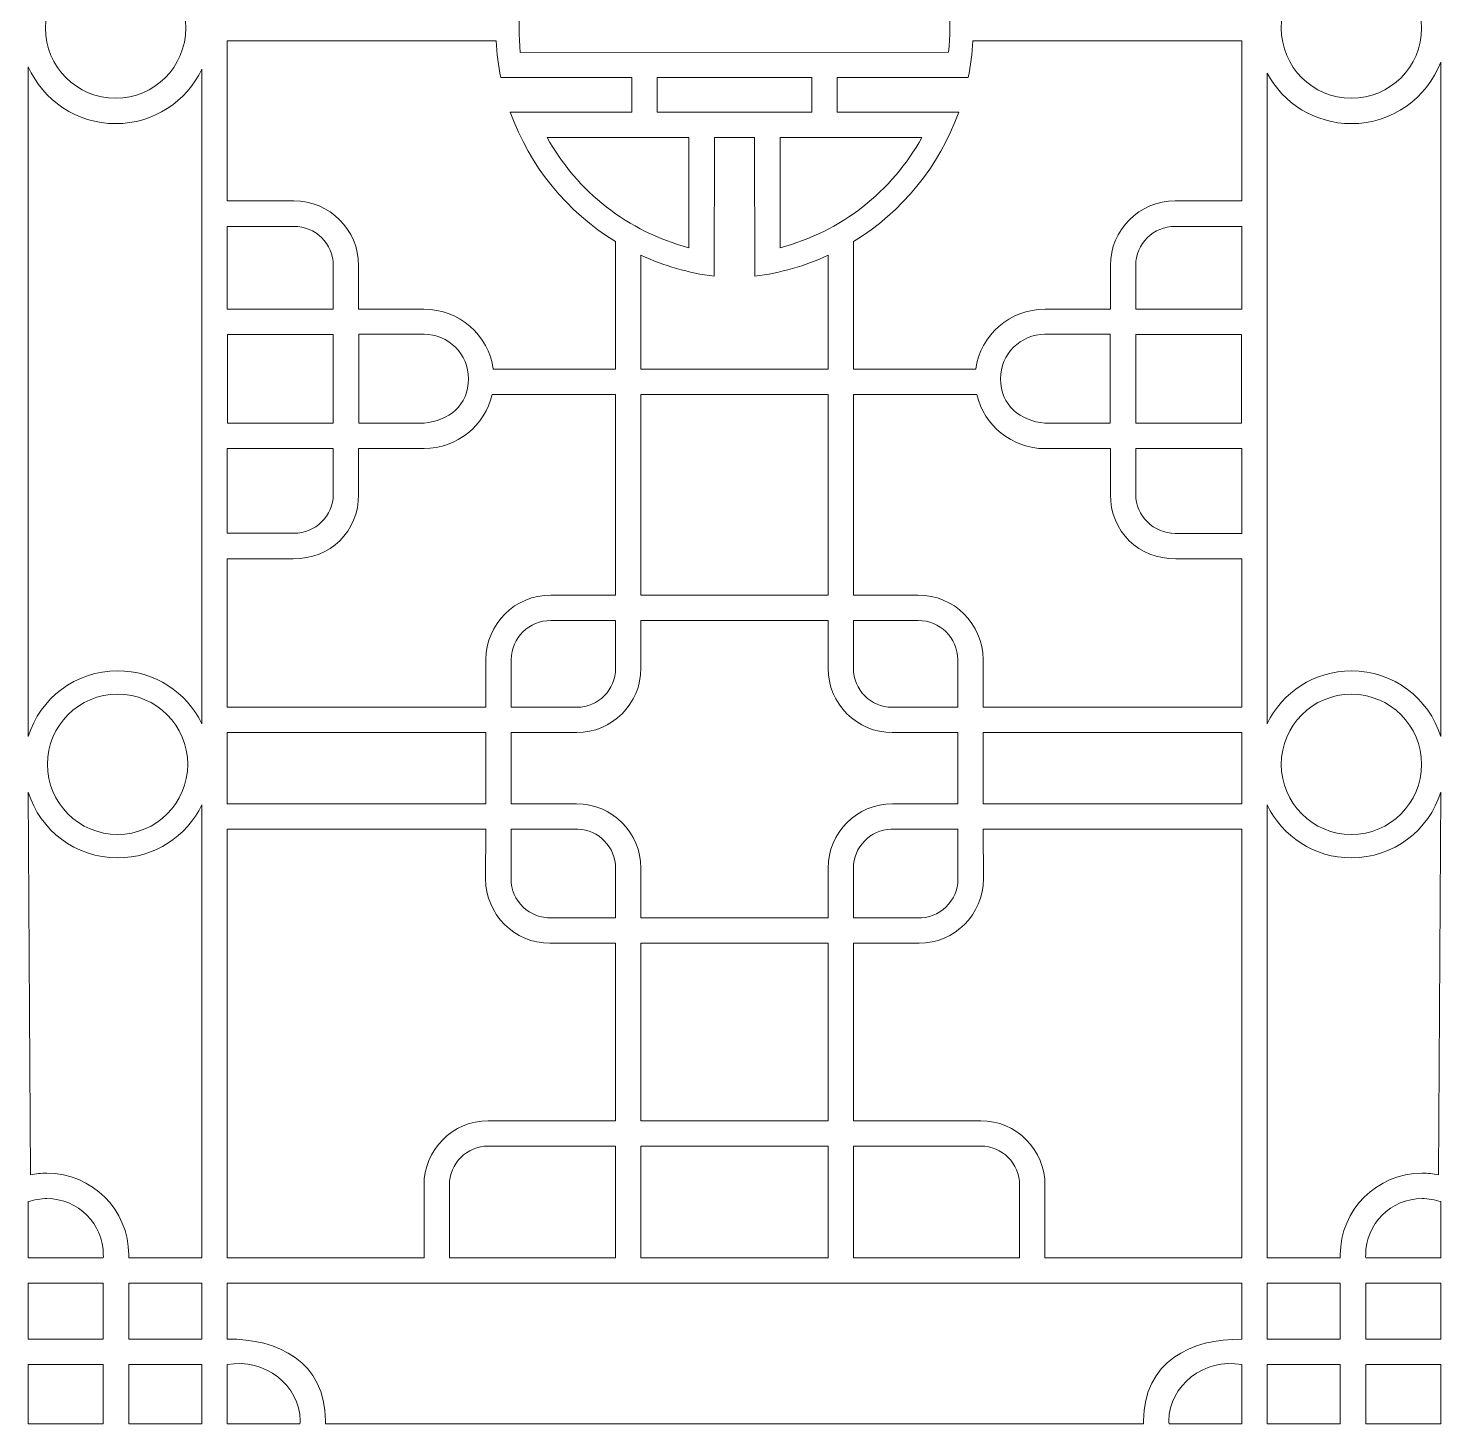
# Model space of a CAD drawing. Header units: centimetres. Extents: x -73 to 202, y -95 to 130.
# Drawn here: x 101.6 to 201.7, y -95.3 to 3.7 of the extents above; entities that cross this region are included whole.
import ezdxf

# ---------------------------------------------------------------- set-up
doc = ezdxf.new("R2010")
doc.units = ezdxf.units.CM
doc.header["$MEASUREMENT"] = 0
doc.layers.add('layer 1', color=7, linetype='Continuous')

msp = doc.modelspace()

# ---------------------------------------------------------------- linework, layer by layer
at = {"layer": 'layer 1', "color": 230, "lineweight": 9}
for points in [[(115.70559, -24.3439), (123.21333, -24.3439), (123.21333, -18.04522), (115.70559, -18.04522), (115.70559, -24.3439)], [(115.69776, -51.33117), (134.0364, -51.33117), (134.0364, -46.28251), (115.69776, -46.28251), (115.69776, -51.33117)], [(101.5877, -89.27902), (106.91046, -89.27902), (106.91046, -85.32376), (101.5877, -85.32376), (101.5877, -89.27902)], [(108.71166, -89.27783), (113.8982, -89.27783), (113.8982, -85.32429), (108.71166, -85.32429), (108.71166, -89.27783)], [(101.58818, -95.27931), (106.91108, -95.27931), (106.91108, -91.07943), (101.58818, -91.07943), (101.58818, -95.27931)], [(108.71126, -95.27963), (113.898, -95.27963), (113.898, -91.07727), (108.71126, -91.07727), (108.71126, -95.27963)]]:
    msp.add_lwpolyline(points, close=True, dxfattribs=at)
for centre, ratio in [((107.7829, 3.66547), 0.99999799), ((195.4129, 3.66547), 0.99999799), ((107.92198, -48.52993), 1), ((195.4129, -48.53153), 0.99999799)]:
    msp.add_ellipse(centre, major_axis=(0, 4.97401), ratio=ratio, dxfattribs=at)
for points, knots in [([(166.84967, 1.9495), (166.96825, 3.08234), (166.96553, 4.22845), (166.84509, 5.36099), (166.84509, 5.36099), (166.84509, 5.36099), (136.48227, 5.35939), (136.48227, 5.35939), (136.48227, 5.35939), (136.36182, 4.22668), (136.36005, 3.0808), (136.47863, 1.9479), (136.47863, 1.9479), (136.47863, 1.9479), (166.84967, 1.9495), (166.84967, 1.9495)], [0, 0, 0, 0, 0.2, 0.2, 0.2, 0.2, 0.4, 0.4, 0.4, 0.4, 0.6, 0.6, 0.6, 0.6, 1, 1, 1, 1]), ([(134.76297, 2.75546), (134.80795, 1.87111), (134.91774, 1.00384), (135.08763, 0.1583), (135.08763, 0.1583), (135.08763, 0.1583), (144.38833, 0.17232), (144.38833, 0.17232), (144.38833, 0.17232), (144.38833, 0.17232), (144.38833, -2.28851), (144.38833, -2.28851), (144.38833, -2.28851), (144.38833, -2.28851), (135.76587, -2.2883), (135.76587, -2.2883), (135.76587, -2.2883), (137.13809, -6.13564), (139.80128, -9.37063), (143.23363, -11.47138), (143.23363, -11.47138), (143.23363, -11.47138), (143.23363, -20.5059), (143.23363, -20.5059), (143.23363, -20.5059), (143.23363, -20.5059), (134.56026, -20.5059), (134.56026, -20.5059), (134.56026, -20.5059), (134.22728, -18.09409), (132.15186, -16.26145), (129.64866, -16.26145), (129.64866, -16.26145), (129.64866, -16.26145), (125.01347, -16.26127), (125.01347, -16.26127), (125.01347, -16.26127), (125.01347, -16.26127), (125.01319, -13.15318), (125.01319, -13.15318), (125.01319, -13.15318), (125.01319, -10.63831), (122.94499, -8.57651), (120.43101, -8.5889), (120.43101, -8.5889), (120.43101, -8.5889), (115.69816, -8.5899), (115.69816, -8.5899), (115.69816, -8.5899), (115.69816, -8.5899), (115.69641, 2.75546), (115.69641, 2.75546), (115.69641, 2.75546), (115.69641, 2.75546), (134.76297, 2.75546), (134.76297, 2.75546)], [0, 0, 0, 0, 0.066666667, 0.066666667, 0.066666667, 0.066666667, 0.133333333, 0.133333333, 0.133333333, 0.133333333, 0.2, 0.2, 0.2, 0.2, 0.266666667, 0.266666667, 0.266666667, 0.266666667, 0.333333333, 0.333333333, 0.333333333, 0.333333333, 0.4, 0.4, 0.4, 0.4, 0.466666667, 0.466666667, 0.466666667, 0.466666667, 0.533333333, 0.533333333, 0.533333333, 0.533333333, 0.6, 0.6, 0.6, 0.6, 0.666666667, 0.666666667, 0.666666667, 0.666666667, 0.733333333, 0.733333333, 0.733333333, 0.733333333, 0.8, 0.8, 0.8, 0.8, 0.866666667, 0.866666667, 0.866666667, 0.866666667, 1, 1, 1, 1]), ([(187.63496, 2.75546), (187.63496, 2.75546), (168.57196, 2.75548), (168.57196, 2.75548), (168.57196, 2.75548), (168.52703, 1.87059), (168.41724, 1.00275), (168.24725, 0.1567), (168.24725, 0.1567), (168.24725, 0.1567), (158.94655, 0.17072), (158.94655, 0.17072), (158.94655, 0.17072), (158.94655, 0.17072), (158.94655, -2.29011), (158.94655, -2.29011), (158.94655, -2.29011), (158.94655, -2.29011), (167.56901, -2.2899), (167.56901, -2.2899), (167.56901, -2.2899), (166.19679, -6.13724), (163.5336, -9.37223), (160.10125, -11.47298), (160.10125, -11.47298), (160.10125, -11.47298), (160.10125, -20.5075), (160.10125, -20.5075), (160.10125, -20.5075), (160.10125, -20.5075), (168.77462, -20.5075), (168.77462, -20.5075), (168.77462, -20.5075), (169.1076, -18.09569), (171.18302, -16.26305), (173.68622, -16.26305), (173.68622, -16.26305), (173.68622, -16.26305), (178.32141, -16.26287), (178.32141, -16.26287), (178.32141, -16.26287), (178.32141, -16.26287), (178.32169, -13.15478), (178.32169, -13.15478), (178.32169, -13.15478), (178.32169, -10.63991), (180.38989, -8.57811), (182.90387, -8.5905), (182.90387, -8.5905), (182.90387, -8.5905), (187.63672, -8.5915), (187.63672, -8.5915), (187.63672, -8.5915), (187.63672, -8.5915), (187.63496, 2.75546), (187.63496, 2.75546)], [0, 0, 0, 0, 0.066666667, 0.066666667, 0.066666667, 0.066666667, 0.133333333, 0.133333333, 0.133333333, 0.133333333, 0.2, 0.2, 0.2, 0.2, 0.266666667, 0.266666667, 0.266666667, 0.266666667, 0.333333333, 0.333333333, 0.333333333, 0.333333333, 0.4, 0.4, 0.4, 0.4, 0.466666667, 0.466666667, 0.466666667, 0.466666667, 0.533333333, 0.533333333, 0.533333333, 0.533333333, 0.6, 0.6, 0.6, 0.6, 0.666666667, 0.666666667, 0.666666667, 0.666666667, 0.733333333, 0.733333333, 0.733333333, 0.733333333, 0.8, 0.8, 0.8, 0.8, 0.866666667, 0.866666667, 0.866666667, 0.866666667, 1, 1, 1, 1]), ([(189.4369, 0.47254), (189.4369, 0.47254), (189.43666, -45.65298), (189.43666, -45.65298), (189.43666, -45.65298), (190.5086, -43.43211), (192.78215, -41.8995), (195.4129, -41.8995), (195.4129, -41.8995), (198.38838, -41.8995), (200.90686, -43.86008), (201.74669, -46.55957), (201.74669, -46.55957), (201.74669, -46.55957), (201.7466, 1.25848), (201.7466, 1.25848), (201.7466, 1.25848), (200.7757, -1.29415), (198.30576, -3.10853), (195.4129, -3.10853), (195.4129, -3.10853), (192.82668, -3.10853), (190.5782, -1.65878), (189.4369, 0.47254)], [0, 0, 0, 0, 0.142857143, 0.142857143, 0.142857143, 0.142857143, 0.285714286, 0.285714286, 0.285714286, 0.285714286, 0.428571429, 0.428571429, 0.428571429, 0.428571429, 0.571428571, 0.571428571, 0.571428571, 0.571428571, 0.714285714, 0.714285714, 0.714285714, 0.714285714, 1, 1, 1, 1]), ([(113.89772, 0.74758), (113.89772, 0.74758), (113.89822, -45.65138), (113.89822, -45.65138), (113.89822, -45.65138), (112.82628, -43.43051), (110.55273, -41.8979), (107.92198, -41.8979), (107.92198, -41.8979), (104.9465, -41.8979), (102.42802, -43.85848), (101.58819, -46.55797), (101.58819, -46.55797), (101.58819, -46.55797), (101.58818, 0.92087), (101.58818, 0.92087), (101.58818, 0.92087), (102.64162, -1.45266), (105.01929, -3.10853), (107.7829, -3.10853), (107.7829, -3.10853), (110.47875, -3.10853), (112.80731, -1.53285), (113.89772, 0.74758)], [0, 0, 0, 0, 0.142857143, 0.142857143, 0.142857143, 0.142857143, 0.285714286, 0.285714286, 0.285714286, 0.285714286, 0.428571429, 0.428571429, 0.428571429, 0.428571429, 0.571428571, 0.571428571, 0.571428571, 0.571428571, 0.714285714, 0.714285714, 0.714285714, 0.714285714, 1, 1, 1, 1]), ([(146.18833, -2.28851), (146.18833, -2.28851), (146.18833, 0.1692), (146.18833, 0.1692), (146.18833, 0.1692), (146.18833, 0.1692), (157.14655, 0.1676), (157.14655, 0.1676), (157.14655, 0.1676), (157.14655, 0.1676), (157.14655, -2.29011), (157.14655, -2.29011), (157.14655, -2.29011), (157.14655, -2.29011), (146.18833, -2.28851), (146.18833, -2.28851)], [0, 0, 0, 0, 0.2, 0.2, 0.2, 0.2, 0.4, 0.4, 0.4, 0.4, 0.6, 0.6, 0.6, 0.6, 1, 1, 1, 1]), ([(138.38244, -4.08065), (140.49118, -7.9069), (144.11155, -10.78197), (148.43879, -11.9018), (148.43879, -11.9018), (148.43879, -11.9018), (148.4388, -4.08624), (148.4388, -4.08624), (148.4388, -4.08624), (148.4388, -4.08624), (138.38244, -4.08065), (138.38244, -4.08065)], [0, 0, 0, 0, 0.25, 0.25, 0.25, 0.25, 0.5, 0.5, 0.5, 0.5, 1, 1, 1, 1]), ([(145.03352, -20.50839), (145.03352, -20.50839), (145.02972, -12.4332), (145.02972, -12.4332), (145.02972, -12.4332), (146.6482, -13.18342), (148.39872, -13.69682), (150.23675, -13.92885), (150.23675, -13.92885), (150.23675, -13.92885), (150.23879, -4.08726), (150.23879, -4.08726), (150.23879, -4.08726), (150.23879, -4.08726), (153.09626, -4.08886), (153.09626, -4.08886), (153.09626, -4.08886), (153.09626, -4.08886), (153.09813, -13.93045), (153.09813, -13.93045), (153.09813, -13.93045), (154.93616, -13.69842), (156.68668, -13.18502), (158.30516, -12.4348), (158.30516, -12.4348), (158.30516, -12.4348), (158.30136, -20.50999), (158.30136, -20.50999), (158.30136, -20.50999), (158.30136, -20.50999), (145.03352, -20.50839), (145.03352, -20.50839)], [0, 0, 0, 0, 0.111111111, 0.111111111, 0.111111111, 0.111111111, 0.222222222, 0.222222222, 0.222222222, 0.222222222, 0.333333333, 0.333333333, 0.333333333, 0.333333333, 0.444444444, 0.444444444, 0.444444444, 0.444444444, 0.555555556, 0.555555556, 0.555555556, 0.555555556, 0.666666667, 0.666666667, 0.666666667, 0.666666667, 0.777777778, 0.777777778, 0.777777778, 0.777777778, 1, 1, 1, 1]), ([(164.95244, -4.08225), (164.95244, -4.08225), (154.89609, -4.08784), (154.89609, -4.08784), (154.89609, -4.08784), (154.89609, -4.08784), (154.89527, -11.90461), (154.89527, -11.90461), (154.89527, -11.90461), (159.22251, -10.78478), (162.8437, -7.9085), (164.95244, -4.08225)], [0, 0, 0, 0, 0.25, 0.25, 0.25, 0.25, 0.5, 0.5, 0.5, 0.5, 1, 1, 1, 1]), ([(120.43072, -10.3886), (120.43072, -10.3886), (115.69816, -10.3886), (115.69816, -10.3886), (115.69816, -10.3886), (115.69816, -10.3886), (115.69816, -16.26199), (115.69816, -16.26199), (115.69816, -16.26199), (115.69816, -16.26199), (123.21309, -16.26199), (123.21309, -16.26199), (123.21309, -16.26199), (123.21309, -16.26199), (123.21319, -13.15318), (123.21319, -13.15318), (123.21319, -13.15318), (123.21319, -11.62794), (121.95556, -10.37544), (120.43072, -10.3886)], [0, 0, 0, 0, 0.166666667, 0.166666667, 0.166666667, 0.166666667, 0.333333333, 0.333333333, 0.333333333, 0.333333333, 0.5, 0.5, 0.5, 0.5, 0.666666667, 0.666666667, 0.666666667, 0.666666667, 1, 1, 1, 1]), ([(182.90416, -10.3902), (182.90416, -10.3902), (187.63672, -10.3902), (187.63672, -10.3902), (187.63672, -10.3902), (187.63672, -10.3902), (187.63672, -16.26359), (187.63672, -16.26359), (187.63672, -16.26359), (187.63672, -16.26359), (180.12179, -16.26359), (180.12179, -16.26359), (180.12179, -16.26359), (180.12179, -16.26359), (180.12169, -13.15478), (180.12169, -13.15478), (180.12169, -13.15478), (180.12169, -11.62954), (181.37932, -10.37704), (182.90416, -10.3902)], [0, 0, 0, 0, 0.166666667, 0.166666667, 0.166666667, 0.166666667, 0.333333333, 0.333333333, 0.333333333, 0.333333333, 0.5, 0.5, 0.5, 0.5, 0.666666667, 0.666666667, 0.666666667, 0.666666667, 1, 1, 1, 1]), ([(129.652, -18.04251), (129.652, -18.04251), (125.01887, -18.04251), (125.01887, -18.04251), (125.01887, -18.04251), (125.01887, -18.04251), (125.01887, -24.34441), (125.01887, -24.34441), (125.01887, -24.34441), (125.01887, -24.34441), (129.65204, -24.34368), (129.65204, -24.34368), (129.65204, -24.34368), (131.39736, -24.17125), (132.80722, -23.08289), (132.80722, -21.1913), (132.80722, -21.1913), (132.80722, -19.4502), (131.39311, -18.04251), (129.652, -18.04251)], [0, 0, 0, 0, 0.166666667, 0.166666667, 0.166666667, 0.166666667, 0.333333333, 0.333333333, 0.333333333, 0.333333333, 0.5, 0.5, 0.5, 0.5, 0.666666667, 0.666666667, 0.666666667, 0.666666667, 1, 1, 1, 1]), ([(173.68288, -18.04411), (173.68288, -18.04411), (178.31601, -18.04411), (178.31601, -18.04411), (178.31601, -18.04411), (178.31601, -18.04411), (178.31601, -24.34601), (178.31601, -24.34601), (178.31601, -24.34601), (178.31601, -24.34601), (173.68284, -24.34528), (173.68284, -24.34528), (173.68284, -24.34528), (171.93752, -24.17285), (170.52766, -23.08449), (170.52766, -21.1929), (170.52766, -21.1929), (170.52766, -19.4518), (171.94177, -18.04411), (173.68288, -18.04411)], [0, 0, 0, 0, 0.166666667, 0.166666667, 0.166666667, 0.166666667, 0.333333333, 0.333333333, 0.333333333, 0.333333333, 0.5, 0.5, 0.5, 0.5, 0.666666667, 0.666666667, 0.666666667, 0.666666667, 1, 1, 1, 1]), ([(187.62929, -24.3455), (187.62929, -24.3455), (180.12154, -24.3455), (180.12154, -24.3455), (180.12154, -24.3455), (180.12154, -24.3455), (180.12154, -18.0468), (180.12154, -18.0468), (180.12154, -18.0468), (180.12154, -18.0468), (187.62929, -18.0468), (187.62929, -18.0468), (187.62929, -18.0468), (187.62929, -18.0468), (187.62929, -24.3455), (187.62929, -24.3455)], [0, 0, 0, 0, 0.2, 0.2, 0.2, 0.2, 0.4, 0.4, 0.4, 0.4, 0.6, 0.6, 0.6, 0.6, 1, 1, 1, 1]), ([(143.23363, -36.53686), (143.23363, -36.53686), (138.64639, -36.53686), (138.64639, -36.53686), (138.64639, -36.53686), (136.12248, -36.50949), (134.0357, -38.57563), (134.0357, -41.09801), (134.0357, -41.09801), (134.0357, -41.09801), (134.03683, -44.48181), (134.03683, -44.48181), (134.03683, -44.48181), (134.03683, -44.48181), (115.69818, -44.48181), (115.69818, -44.48181), (115.69818, -44.48181), (115.69818, -44.48181), (115.69818, -33.95384), (115.69818, -33.95384), (115.69818, -33.95384), (115.69818, -33.95384), (120.37336, -33.9521), (120.37336, -33.9521), (120.37336, -33.9521), (122.99594, -33.98204), (125.01529, -32.04358), (125.01529, -29.39433), (125.01529, -29.39433), (125.01529, -29.39433), (125.01529, -26.14475), (125.01529, -26.14475), (125.01529, -26.14475), (125.01529, -26.14475), (129.65201, -26.14475), (129.65201, -26.14475), (129.65201, -26.14475), (132.00309, -26.14475), (133.97425, -24.50539), (134.48078, -22.3079), (134.48078, -22.3079), (134.48078, -22.3079), (143.23363, -22.30986), (143.23363, -22.30986), (143.23363, -22.30986), (143.23363, -22.30986), (143.23363, -36.53686), (143.23363, -36.53686)], [0, 0, 0, 0, 0.076923077, 0.076923077, 0.076923077, 0.076923077, 0.153846154, 0.153846154, 0.153846154, 0.153846154, 0.230769231, 0.230769231, 0.230769231, 0.230769231, 0.307692308, 0.307692308, 0.307692308, 0.307692308, 0.384615385, 0.384615385, 0.384615385, 0.384615385, 0.461538462, 0.461538462, 0.461538462, 0.461538462, 0.538461538, 0.538461538, 0.538461538, 0.538461538, 0.615384615, 0.615384615, 0.615384615, 0.615384615, 0.692307692, 0.692307692, 0.692307692, 0.692307692, 0.769230769, 0.769230769, 0.769230769, 0.769230769, 0.846153846, 0.846153846, 0.846153846, 0.846153846, 1, 1, 1, 1]), ([(158.30265, -36.53792), (158.30265, -36.53792), (158.30265, -22.31043), (158.30265, -22.31043), (158.30265, -22.31043), (158.30265, -22.31043), (145.03223, -22.30883), (145.03223, -22.30883), (145.03223, -22.30883), (145.03223, -22.30883), (145.03223, -36.53632), (145.03223, -36.53632), (145.03223, -36.53632), (145.03223, -36.53632), (158.30265, -36.53792), (158.30265, -36.53792)], [0, 0, 0, 0, 0.2, 0.2, 0.2, 0.2, 0.4, 0.4, 0.4, 0.4, 0.6, 0.6, 0.6, 0.6, 1, 1, 1, 1]), ([(160.10125, -36.53846), (160.10125, -36.53846), (164.68849, -36.53846), (164.68849, -36.53846), (164.68849, -36.53846), (167.2124, -36.51109), (169.29918, -38.57723), (169.29918, -41.09961), (169.29918, -41.09961), (169.29918, -41.09961), (169.29805, -44.48341), (169.29805, -44.48341), (169.29805, -44.48341), (169.29805, -44.48341), (187.6367, -44.48341), (187.6367, -44.48341), (187.6367, -44.48341), (187.6367, -44.48341), (187.6367, -33.95544), (187.6367, -33.95544), (187.6367, -33.95544), (187.6367, -33.95544), (182.96152, -33.9537), (182.96152, -33.9537), (182.96152, -33.9537), (180.33894, -33.98364), (178.31959, -32.04518), (178.31959, -29.39593), (178.31959, -29.39593), (178.31959, -29.39593), (178.31959, -26.14635), (178.31959, -26.14635), (178.31959, -26.14635), (178.31959, -26.14635), (173.68287, -26.14635), (173.68287, -26.14635), (173.68287, -26.14635), (171.33179, -26.14635), (169.36063, -24.50699), (168.8541, -22.3095), (168.8541, -22.3095), (168.8541, -22.3095), (160.10125, -22.31146), (160.10125, -22.31146), (160.10125, -22.31146), (160.10125, -22.31146), (160.10125, -36.53846), (160.10125, -36.53846)], [0, 0, 0, 0, 0.076923077, 0.076923077, 0.076923077, 0.076923077, 0.153846154, 0.153846154, 0.153846154, 0.153846154, 0.230769231, 0.230769231, 0.230769231, 0.230769231, 0.307692308, 0.307692308, 0.307692308, 0.307692308, 0.384615385, 0.384615385, 0.384615385, 0.384615385, 0.461538462, 0.461538462, 0.461538462, 0.461538462, 0.538461538, 0.538461538, 0.538461538, 0.538461538, 0.615384615, 0.615384615, 0.615384615, 0.615384615, 0.692307692, 0.692307692, 0.692307692, 0.692307692, 0.769230769, 0.769230769, 0.769230769, 0.769230769, 0.846153846, 0.846153846, 0.846153846, 0.846153846, 1, 1, 1, 1]), ([(123.21387, -29.39435), (123.21387, -29.39435), (123.21387, -26.14376), (123.21387, -26.14376), (123.21387, -26.14376), (123.21387, -26.14376), (115.69805, -26.14376), (115.69805, -26.14376), (115.69805, -26.14376), (115.69805, -26.14376), (115.69805, -32.15242), (115.69805, -32.15242), (115.69805, -32.15242), (115.69805, -32.15242), (120.4286, -32.15242), (120.4286, -32.15242), (120.4286, -32.15242), (121.9516, -32.15242), (123.21387, -30.91734), (123.21387, -29.39435)], [0, 0, 0, 0, 0.166666667, 0.166666667, 0.166666667, 0.166666667, 0.333333333, 0.333333333, 0.333333333, 0.333333333, 0.5, 0.5, 0.5, 0.5, 0.666666667, 0.666666667, 0.666666667, 0.666666667, 1, 1, 1, 1]), ([(180.12101, -29.39595), (180.12101, -29.39595), (180.12101, -26.14536), (180.12101, -26.14536), (180.12101, -26.14536), (180.12101, -26.14536), (187.63683, -26.14536), (187.63683, -26.14536), (187.63683, -26.14536), (187.63683, -26.14536), (187.63683, -32.15402), (187.63683, -32.15402), (187.63683, -32.15402), (187.63683, -32.15402), (182.90628, -32.15402), (182.90628, -32.15402), (182.90628, -32.15402), (181.38328, -32.15402), (180.12101, -30.91894), (180.12101, -29.39595)], [0, 0, 0, 0, 0.166666667, 0.166666667, 0.166666667, 0.166666667, 0.333333333, 0.333333333, 0.333333333, 0.333333333, 0.5, 0.5, 0.5, 0.5, 0.666666667, 0.666666667, 0.666666667, 0.666666667, 1, 1, 1, 1]), ([(138.64638, -38.33592), (138.64638, -38.33592), (143.2331, -38.33592), (143.2331, -38.33592), (143.2331, -38.33592), (143.2331, -38.33592), (143.23435, -41.72371), (143.23435, -41.72371), (143.23435, -41.72371), (143.23435, -43.2467), (142.01315, -44.48181), (140.49015, -44.48181), (140.49015, -44.48181), (140.49015, -44.48181), (135.8357, -44.48181), (135.8357, -44.48181), (135.8357, -44.48181), (135.8357, -44.48181), (135.83571, -41.10116), (135.83571, -41.10116), (135.83571, -41.10116), (135.83571, -39.56917), (137.11506, -38.30794), (138.64638, -38.33592)], [0, 0, 0, 0, 0.142857143, 0.142857143, 0.142857143, 0.142857143, 0.285714286, 0.285714286, 0.285714286, 0.285714286, 0.428571429, 0.428571429, 0.428571429, 0.428571429, 0.571428571, 0.571428571, 0.571428571, 0.571428571, 0.714285714, 0.714285714, 0.714285714, 0.714285714, 1, 1, 1, 1]), ([(145.03393, -59.41334), (145.03393, -59.41334), (145.03316, -55.88961), (145.03316, -55.88961), (145.03316, -55.88961), (145.03316, -53.37266), (142.992, -51.3315), (140.47506, -51.3315), (140.47506, -51.3315), (140.47506, -51.3315), (135.83671, -51.3332), (135.83671, -51.3332), (135.83671, -51.3332), (135.83671, -51.3332), (135.83671, -46.2825), (135.83671, -46.2825), (135.83671, -46.2825), (135.83671, -46.2825), (140.47623, -46.2818), (140.47623, -46.2818), (140.47623, -46.2818), (142.99318, -46.2818), (145.03434, -44.24064), (145.03434, -41.72372), (145.03434, -41.72372), (145.03434, -41.72372), (145.03393, -38.33565), (145.03393, -38.33565), (145.03393, -38.33565), (145.03393, -38.33565), (158.30095, -38.33725), (158.30095, -38.33725), (158.30095, -38.33725), (158.30095, -38.33725), (158.30054, -41.72532), (158.30054, -41.72532), (158.30054, -41.72532), (158.30054, -44.24224), (160.3417, -46.2834), (162.85865, -46.2834), (162.85865, -46.2834), (162.85865, -46.2834), (167.49817, -46.2841), (167.49817, -46.2841), (167.49817, -46.2841), (167.49817, -46.2841), (167.49817, -51.3348), (167.49817, -51.3348), (167.49817, -51.3348), (167.49817, -51.3348), (162.85982, -51.3331), (162.85982, -51.3331), (162.85982, -51.3331), (160.34288, -51.3331), (158.30172, -53.37426), (158.30172, -55.89121), (158.30172, -55.89121), (158.30172, -55.89121), (158.30095, -59.41494), (158.30095, -59.41494), (158.30095, -59.41494), (158.30095, -59.41494), (145.03393, -59.41334), (145.03393, -59.41334)], [0, 0, 0, 0, 0.058823529, 0.058823529, 0.058823529, 0.058823529, 0.117647059, 0.117647059, 0.117647059, 0.117647059, 0.176470588, 0.176470588, 0.176470588, 0.176470588, 0.235294118, 0.235294118, 0.235294118, 0.235294118, 0.294117647, 0.294117647, 0.294117647, 0.294117647, 0.352941176, 0.352941176, 0.352941176, 0.352941176, 0.411764706, 0.411764706, 0.411764706, 0.411764706, 0.470588235, 0.470588235, 0.470588235, 0.470588235, 0.529411765, 0.529411765, 0.529411765, 0.529411765, 0.588235294, 0.588235294, 0.588235294, 0.588235294, 0.647058824, 0.647058824, 0.647058824, 0.647058824, 0.705882353, 0.705882353, 0.705882353, 0.705882353, 0.764705882, 0.764705882, 0.764705882, 0.764705882, 0.823529412, 0.823529412, 0.823529412, 0.823529412, 0.882352941, 0.882352941, 0.882352941, 0.882352941, 1, 1, 1, 1]), ([(164.6885, -38.33752), (164.6885, -38.33752), (160.10178, -38.33752), (160.10178, -38.33752), (160.10178, -38.33752), (160.10178, -38.33752), (160.10053, -41.72531), (160.10053, -41.72531), (160.10053, -41.72531), (160.10053, -43.2483), (161.32173, -44.48341), (162.84473, -44.48341), (162.84473, -44.48341), (162.84473, -44.48341), (167.49918, -44.48341), (167.49918, -44.48341), (167.49918, -44.48341), (167.49918, -44.48341), (167.49917, -41.10276), (167.49917, -41.10276), (167.49917, -41.10276), (167.49917, -39.57077), (166.21982, -38.30954), (164.6885, -38.33752)], [0, 0, 0, 0, 0.142857143, 0.142857143, 0.142857143, 0.142857143, 0.285714286, 0.285714286, 0.285714286, 0.285714286, 0.428571429, 0.428571429, 0.428571429, 0.428571429, 0.571428571, 0.571428571, 0.571428571, 0.571428571, 0.714285714, 0.714285714, 0.714285714, 0.714285714, 1, 1, 1, 1]), ([(187.63712, -51.33277), (187.63712, -51.33277), (169.29847, -51.33277), (169.29847, -51.33277), (169.29847, -51.33277), (169.29847, -51.33277), (169.29847, -46.2841), (169.29847, -46.2841), (169.29847, -46.2841), (169.29847, -46.2841), (187.63712, -46.2841), (187.63712, -46.2841), (187.63712, -46.2841), (187.63712, -46.2841), (187.63712, -51.33277), (187.63712, -51.33277)], [0, 0, 0, 0, 0.2, 0.2, 0.2, 0.2, 0.4, 0.4, 0.4, 0.4, 0.6, 0.6, 0.6, 0.6, 1, 1, 1, 1]), ([(108.71155, -83.52398), (108.71413, -83.45283), (108.71156, -83.38646), (108.71156, -83.31469), (108.71156, -83.31469), (108.71156, -80.11198), (106.11427, -77.51469), (102.91156, -77.51469), (102.91156, -77.51469), (102.51274, -77.51469), (102.12328, -77.55496), (101.74708, -77.63167), (101.74708, -77.63167), (101.74708, -77.63167), (101.58819, -50.50188), (101.58819, -50.50188), (101.58819, -50.50188), (102.42803, -53.20137), (104.94651, -55.16195), (107.92198, -55.16195), (107.92198, -55.16195), (110.55199, -55.16195), (112.82498, -53.6302), (113.8973, -51.41032), (113.8973, -51.41032), (113.8973, -51.41032), (113.89836, -83.52408), (113.89836, -83.52408), (113.89836, -83.52408), (113.89836, -83.52408), (108.71155, -83.52398), (108.71155, -83.52398)], [0, 0, 0, 0, 0.111111111, 0.111111111, 0.111111111, 0.111111111, 0.222222222, 0.222222222, 0.222222222, 0.222222222, 0.333333333, 0.333333333, 0.333333333, 0.333333333, 0.444444444, 0.444444444, 0.444444444, 0.444444444, 0.555555556, 0.555555556, 0.555555556, 0.555555556, 0.666666667, 0.666666667, 0.666666667, 0.666666667, 0.777777778, 0.777777778, 0.777777778, 0.777777778, 1, 1, 1, 1]), ([(194.62333, -83.52558), (194.62075, -83.45443), (194.62332, -83.38806), (194.62332, -83.31629), (194.62332, -83.31629), (194.62332, -80.11358), (197.22061, -77.51629), (200.42332, -77.51629), (200.42332, -77.51629), (200.82214, -77.51629), (201.2116, -77.55656), (201.5878, -77.63327), (201.5878, -77.63327), (201.5878, -77.63327), (201.74669, -50.50348), (201.74669, -50.50348), (201.74669, -50.50348), (200.90685, -53.20297), (198.38836, -55.16355), (195.4129, -55.16355), (195.4129, -55.16355), (192.78291, -55.16355), (190.50989, -53.63188), (189.43757, -51.412), (189.43757, -51.412), (189.43757, -51.412), (189.43652, -83.52568), (189.43652, -83.52568), (189.43652, -83.52568), (189.43652, -83.52568), (194.62333, -83.52558), (194.62333, -83.52558)], [0, 0, 0, 0, 0.111111111, 0.111111111, 0.111111111, 0.111111111, 0.222222222, 0.222222222, 0.222222222, 0.222222222, 0.333333333, 0.333333333, 0.333333333, 0.333333333, 0.444444444, 0.444444444, 0.444444444, 0.444444444, 0.555555556, 0.555555556, 0.555555556, 0.555555556, 0.666666667, 0.666666667, 0.666666667, 0.666666667, 0.777777778, 0.777777778, 0.777777778, 0.777777778, 1, 1, 1, 1]), ([(134.01981, -56.65747), (134.01981, -56.65747), (134.03557, -53.13145), (134.03557, -53.13145), (134.03557, -53.13145), (134.03557, -53.13145), (115.70065, -53.13145), (115.70065, -53.13145), (115.70065, -53.13145), (115.70065, -53.13145), (115.70065, -83.5245), (115.70065, -83.5245), (115.70065, -83.5245), (115.70065, -83.5245), (129.65168, -83.5245), (129.65168, -83.5245), (129.65168, -83.5245), (129.65168, -83.5245), (129.65201, -78.39598), (129.65201, -78.39598), (129.65201, -78.39598), (129.63029, -75.87534), (131.68793, -73.79608), (134.20992, -73.79608), (134.20992, -73.79608), (134.20992, -73.79608), (143.23363, -73.79733), (143.23363, -73.79733), (143.23363, -73.79733), (143.23363, -73.79733), (143.23363, -61.21389), (143.23363, -61.21389), (143.23363, -61.21389), (143.23363, -61.21389), (138.57791, -61.21557), (138.57791, -61.21557), (138.57791, -61.21557), (136.06096, -61.21557), (134.01981, -59.17441), (134.01981, -56.65747)], [0, 0, 0, 0, 0.090909091, 0.090909091, 0.090909091, 0.090909091, 0.181818182, 0.181818182, 0.181818182, 0.181818182, 0.272727273, 0.272727273, 0.272727273, 0.272727273, 0.363636364, 0.363636364, 0.363636364, 0.363636364, 0.454545455, 0.454545455, 0.454545455, 0.454545455, 0.545454545, 0.545454545, 0.545454545, 0.545454545, 0.636363636, 0.636363636, 0.636363636, 0.636363636, 0.727272727, 0.727272727, 0.727272727, 0.727272727, 0.818181818, 0.818181818, 0.818181818, 0.818181818, 1, 1, 1, 1]), ([(140.56384, -53.1315), (140.56384, -53.1315), (135.83671, -53.1315), (135.83671, -53.1315), (135.83671, -53.1315), (135.83671, -53.1315), (135.81981, -56.65747), (135.81981, -56.65747), (135.81981, -56.65747), (135.81981, -58.22059), (137.13704, -59.47776), (138.69488, -59.41312), (138.69488, -59.41312), (138.69488, -59.41312), (143.2331, -59.41556), (143.2331, -59.41556), (143.2331, -59.41556), (143.2331, -59.41556), (143.23316, -55.88961), (143.23316, -55.88961), (143.23316, -55.88961), (143.23316, -54.39632), (142.04576, -53.17839), (140.56384, -53.1315)], [0, 0, 0, 0, 0.142857143, 0.142857143, 0.142857143, 0.142857143, 0.285714286, 0.285714286, 0.285714286, 0.285714286, 0.428571429, 0.428571429, 0.428571429, 0.428571429, 0.571428571, 0.571428571, 0.571428571, 0.571428571, 0.714285714, 0.714285714, 0.714285714, 0.714285714, 1, 1, 1, 1]), ([(169.31507, -56.65907), (169.31507, -56.65907), (169.29931, -53.13305), (169.29931, -53.13305), (169.29931, -53.13305), (169.29931, -53.13305), (187.63423, -53.13305), (187.63423, -53.13305), (187.63423, -53.13305), (187.63423, -53.13305), (187.63423, -83.5261), (187.63423, -83.5261), (187.63423, -83.5261), (187.63423, -83.5261), (173.6832, -83.5261), (173.6832, -83.5261), (173.6832, -83.5261), (173.6832, -83.5261), (173.68287, -78.39758), (173.68287, -78.39758), (173.68287, -78.39758), (173.70459, -75.87694), (171.64695, -73.79768), (169.12496, -73.79768), (169.12496, -73.79768), (169.12496, -73.79768), (160.10125, -73.79893), (160.10125, -73.79893), (160.10125, -73.79893), (160.10125, -73.79893), (160.10125, -61.21549), (160.10125, -61.21549), (160.10125, -61.21549), (160.10125, -61.21549), (164.75697, -61.21717), (164.75697, -61.21717), (164.75697, -61.21717), (167.27392, -61.21717), (169.31507, -59.17601), (169.31507, -56.65907)], [0, 0, 0, 0, 0.090909091, 0.090909091, 0.090909091, 0.090909091, 0.181818182, 0.181818182, 0.181818182, 0.181818182, 0.272727273, 0.272727273, 0.272727273, 0.272727273, 0.363636364, 0.363636364, 0.363636364, 0.363636364, 0.454545455, 0.454545455, 0.454545455, 0.454545455, 0.545454545, 0.545454545, 0.545454545, 0.545454545, 0.636363636, 0.636363636, 0.636363636, 0.636363636, 0.727272727, 0.727272727, 0.727272727, 0.727272727, 0.818181818, 0.818181818, 0.818181818, 0.818181818, 1, 1, 1, 1]), ([(162.77104, -53.1331), (162.77104, -53.1331), (167.49817, -53.1331), (167.49817, -53.1331), (167.49817, -53.1331), (167.49817, -53.1331), (167.51507, -56.65907), (167.51507, -56.65907), (167.51507, -56.65907), (167.51507, -58.22219), (166.19784, -59.47936), (164.64, -59.41472), (164.64, -59.41472), (164.64, -59.41472), (160.10178, -59.41716), (160.10178, -59.41716), (160.10178, -59.41716), (160.10178, -59.41716), (160.10172, -55.89121), (160.10172, -55.89121), (160.10172, -55.89121), (160.10172, -54.39792), (161.28912, -53.17999), (162.77104, -53.1331)], [0, 0, 0, 0, 0.142857143, 0.142857143, 0.142857143, 0.142857143, 0.285714286, 0.285714286, 0.285714286, 0.285714286, 0.428571429, 0.428571429, 0.428571429, 0.428571429, 0.571428571, 0.571428571, 0.571428571, 0.571428571, 0.714285714, 0.714285714, 0.714285714, 0.714285714, 1, 1, 1, 1]), ([(145.03326, -73.79775), (145.03326, -73.79775), (145.03326, -61.21604), (145.03326, -61.21604), (145.03326, -61.21604), (145.03326, -61.21604), (158.30162, -61.21764), (158.30162, -61.21764), (158.30162, -61.21764), (158.30162, -61.21764), (158.30162, -73.79935), (158.30162, -73.79935), (158.30162, -73.79935), (158.30162, -73.79935), (145.03326, -73.79775), (145.03326, -73.79775)], [0, 0, 0, 0, 0.2, 0.2, 0.2, 0.2, 0.4, 0.4, 0.4, 0.4, 0.6, 0.6, 0.6, 0.6, 1, 1, 1, 1]), ([(131.45184, -78.35424), (131.45184, -78.35424), (131.45184, -83.52549), (131.45184, -83.52549), (131.45184, -83.52549), (131.45184, -83.52549), (143.23317, -83.52549), (143.23317, -83.52549), (143.23317, -83.52549), (143.23317, -83.52549), (143.23317, -75.59808), (143.23317, -75.59808), (143.23317, -75.59808), (143.23317, -75.59808), (134.20992, -75.5961), (134.20992, -75.5961), (134.20992, -75.5961), (132.68693, -75.5961), (131.45184, -76.83125), (131.45184, -78.35424)], [0, 0, 0, 0, 0.166666667, 0.166666667, 0.166666667, 0.166666667, 0.333333333, 0.333333333, 0.333333333, 0.333333333, 0.5, 0.5, 0.5, 0.5, 0.666666667, 0.666666667, 0.666666667, 0.666666667, 1, 1, 1, 1]), ([(145.0333, -83.5245), (145.0333, -83.5245), (145.0333, -75.59808), (145.0333, -75.59808), (145.0333, -75.59808), (145.0333, -75.59808), (158.30158, -75.59968), (158.30158, -75.59968), (158.30158, -75.59968), (158.30158, -75.59968), (158.30158, -83.5261), (158.30158, -83.5261), (158.30158, -83.5261), (158.30158, -83.5261), (145.0333, -83.5245), (145.0333, -83.5245)], [0, 0, 0, 0, 0.2, 0.2, 0.2, 0.2, 0.4, 0.4, 0.4, 0.4, 0.6, 0.6, 0.6, 0.6, 1, 1, 1, 1]), ([(171.88304, -78.35584), (171.88304, -78.35584), (171.88304, -83.52709), (171.88304, -83.52709), (171.88304, -83.52709), (171.88304, -83.52709), (160.10171, -83.52709), (160.10171, -83.52709), (160.10171, -83.52709), (160.10171, -83.52709), (160.10171, -75.59968), (160.10171, -75.59968), (160.10171, -75.59968), (160.10171, -75.59968), (169.12496, -75.5977), (169.12496, -75.5977), (169.12496, -75.5977), (170.64795, -75.5977), (171.88304, -76.83285), (171.88304, -78.35584)], [0, 0, 0, 0, 0.166666667, 0.166666667, 0.166666667, 0.166666667, 0.333333333, 0.333333333, 0.333333333, 0.333333333, 0.5, 0.5, 0.5, 0.5, 0.666666667, 0.666666667, 0.666666667, 0.666666667, 1, 1, 1, 1]), ([(106.91153, -83.52371), (106.91528, -83.45272), (106.91156, -83.38659), (106.91156, -83.31469), (106.91156, -83.31469), (106.91156, -81.10595), (105.12032, -79.31469), (102.91156, -79.31469), (102.91156, -79.31469), (102.50655, -79.31469), (101.95715, -79.42003), (101.58868, -79.53202), (101.58868, -79.53202), (101.58868, -79.53202), (101.58802, -83.523), (101.58802, -83.523), (101.58802, -83.523), (101.58802, -83.523), (106.91153, -83.52371), (106.91153, -83.52371)], [0, 0, 0, 0, 0.166666667, 0.166666667, 0.166666667, 0.166666667, 0.333333333, 0.333333333, 0.333333333, 0.333333333, 0.5, 0.5, 0.5, 0.5, 0.666666667, 0.666666667, 0.666666667, 0.666666667, 1, 1, 1, 1]), ([(196.42335, -83.52531), (196.4196, -83.45432), (196.42332, -83.38819), (196.42332, -83.31629), (196.42332, -83.31629), (196.42332, -81.10755), (198.21456, -79.31629), (200.42332, -79.31629), (200.42332, -79.31629), (200.82833, -79.31629), (201.37773, -79.42163), (201.7462, -79.53362), (201.7462, -79.53362), (201.7462, -79.53362), (201.74686, -83.5246), (201.74686, -83.5246), (201.74686, -83.5246), (201.74686, -83.5246), (196.42335, -83.52531), (196.42335, -83.52531)], [0, 0, 0, 0, 0.166666667, 0.166666667, 0.166666667, 0.166666667, 0.333333333, 0.333333333, 0.333333333, 0.333333333, 0.5, 0.5, 0.5, 0.5, 0.666666667, 0.666666667, 0.666666667, 0.666666667, 1, 1, 1, 1]), ([(122.65877, -95.27914), (122.66135, -95.20799), (122.66266, -95.13652), (122.66266, -95.06475), (122.66266, -95.06475), (122.66266, -90.91587), (119.28366, -89.21733), (115.69819, -89.28756), (115.69819, -89.28756), (115.69819, -89.28756), (115.69823, -85.32386), (115.69823, -85.32386), (115.69823, -85.32386), (115.69823, -85.32386), (187.63665, -85.32546), (187.63665, -85.32546), (187.63665, -85.32546), (187.63665, -85.32546), (187.63669, -89.28916), (187.63669, -89.28916), (187.63669, -89.28916), (184.05122, -89.21893), (180.67222, -90.91747), (180.67222, -95.06635), (180.67222, -95.06635), (180.67222, -95.13812), (180.67353, -95.20959), (180.67611, -95.28074), (180.67611, -95.28074), (180.67611, -95.28074), (122.65877, -95.27914), (122.65877, -95.27914)], [0, 0, 0, 0, 0.111111111, 0.111111111, 0.111111111, 0.111111111, 0.222222222, 0.222222222, 0.222222222, 0.222222222, 0.333333333, 0.333333333, 0.333333333, 0.333333333, 0.444444444, 0.444444444, 0.444444444, 0.444444444, 0.555555556, 0.555555556, 0.555555556, 0.555555556, 0.666666667, 0.666666667, 0.666666667, 0.666666667, 0.777777778, 0.777777778, 0.777777778, 0.777777778, 1, 1, 1, 1]), ([(194.62322, -89.27943), (194.62322, -89.27943), (189.43668, -89.27943), (189.43668, -89.27943), (189.43668, -89.27943), (189.43668, -89.27943), (189.43668, -85.32587), (189.43668, -85.32587), (189.43668, -85.32587), (189.43668, -85.32587), (194.62322, -85.32587), (194.62322, -85.32587), (194.62322, -85.32587), (194.62322, -85.32587), (194.62322, -89.27943), (194.62322, -89.27943)], [0, 0, 0, 0, 0.2, 0.2, 0.2, 0.2, 0.4, 0.4, 0.4, 0.4, 0.6, 0.6, 0.6, 0.6, 1, 1, 1, 1]), ([(201.74718, -89.28062), (201.74718, -89.28062), (196.42442, -89.28062), (196.42442, -89.28062), (196.42442, -89.28062), (196.42442, -89.28062), (196.42442, -85.32534), (196.42442, -85.32534), (196.42442, -85.32534), (196.42442, -85.32534), (201.74718, -85.32534), (201.74718, -85.32534), (201.74718, -85.32534), (201.74718, -85.32534), (201.74718, -89.28062), (201.74718, -89.28062)], [0, 0, 0, 0, 0.2, 0.2, 0.2, 0.2, 0.4, 0.4, 0.4, 0.4, 0.6, 0.6, 0.6, 0.6, 1, 1, 1, 1]), ([(115.69818, -91.08228), (115.69818, -91.08228), (115.6981, -95.27968), (115.6981, -95.27968), (115.6981, -95.27968), (115.6981, -95.27968), (120.85701, -95.27914), (120.85701, -95.27914), (120.85701, -95.27914), (120.86076, -95.20815), (120.86266, -95.13667), (120.86266, -95.06475), (120.86266, -95.06475), (120.86266, -92.55923), (118.34874, -90.61826), (115.69818, -91.08228)], [0, 0, 0, 0, 0.2, 0.2, 0.2, 0.2, 0.4, 0.4, 0.4, 0.4, 0.6, 0.6, 0.6, 0.6, 1, 1, 1, 1]), ([(187.6367, -91.08388), (187.6367, -91.08388), (187.63678, -95.28128), (187.63678, -95.28128), (187.63678, -95.28128), (187.63678, -95.28128), (182.47787, -95.28074), (182.47787, -95.28074), (182.47787, -95.28074), (182.47412, -95.20975), (182.47222, -95.13827), (182.47222, -95.06635), (182.47222, -95.06635), (182.47222, -92.56083), (184.98614, -90.61986), (187.6367, -91.08388)], [0, 0, 0, 0, 0.2, 0.2, 0.2, 0.2, 0.4, 0.4, 0.4, 0.4, 0.6, 0.6, 0.6, 0.6, 1, 1, 1, 1]), ([(194.62362, -95.28123), (194.62362, -95.28123), (189.43686, -95.28123), (189.43686, -95.28123), (189.43686, -95.28123), (189.43686, -95.28123), (189.43686, -91.07887), (189.43686, -91.07887), (189.43686, -91.07887), (189.43686, -91.07887), (194.62362, -91.07887), (194.62362, -91.07887), (194.62362, -91.07887), (194.62362, -91.07887), (194.62362, -95.28123), (194.62362, -95.28123)], [0, 0, 0, 0, 0.2, 0.2, 0.2, 0.2, 0.4, 0.4, 0.4, 0.4, 0.6, 0.6, 0.6, 0.6, 1, 1, 1, 1]), ([(201.7467, -95.28091), (201.7467, -95.28091), (196.42378, -95.28091), (196.42378, -95.28091), (196.42378, -95.28091), (196.42378, -95.28091), (196.42378, -91.08102), (196.42378, -91.08102), (196.42378, -91.08102), (196.42378, -91.08102), (201.7467, -91.08102), (201.7467, -91.08102), (201.7467, -91.08102), (201.7467, -91.08102), (201.7467, -95.28091), (201.7467, -95.28091)], [0, 0, 0, 0, 0.2, 0.2, 0.2, 0.2, 0.4, 0.4, 0.4, 0.4, 0.6, 0.6, 0.6, 0.6, 1, 1, 1, 1])]:
    msp.add_open_spline(points, degree=3, knots=knots, dxfattribs=at)

doc.saveas('drawing.dxf')
